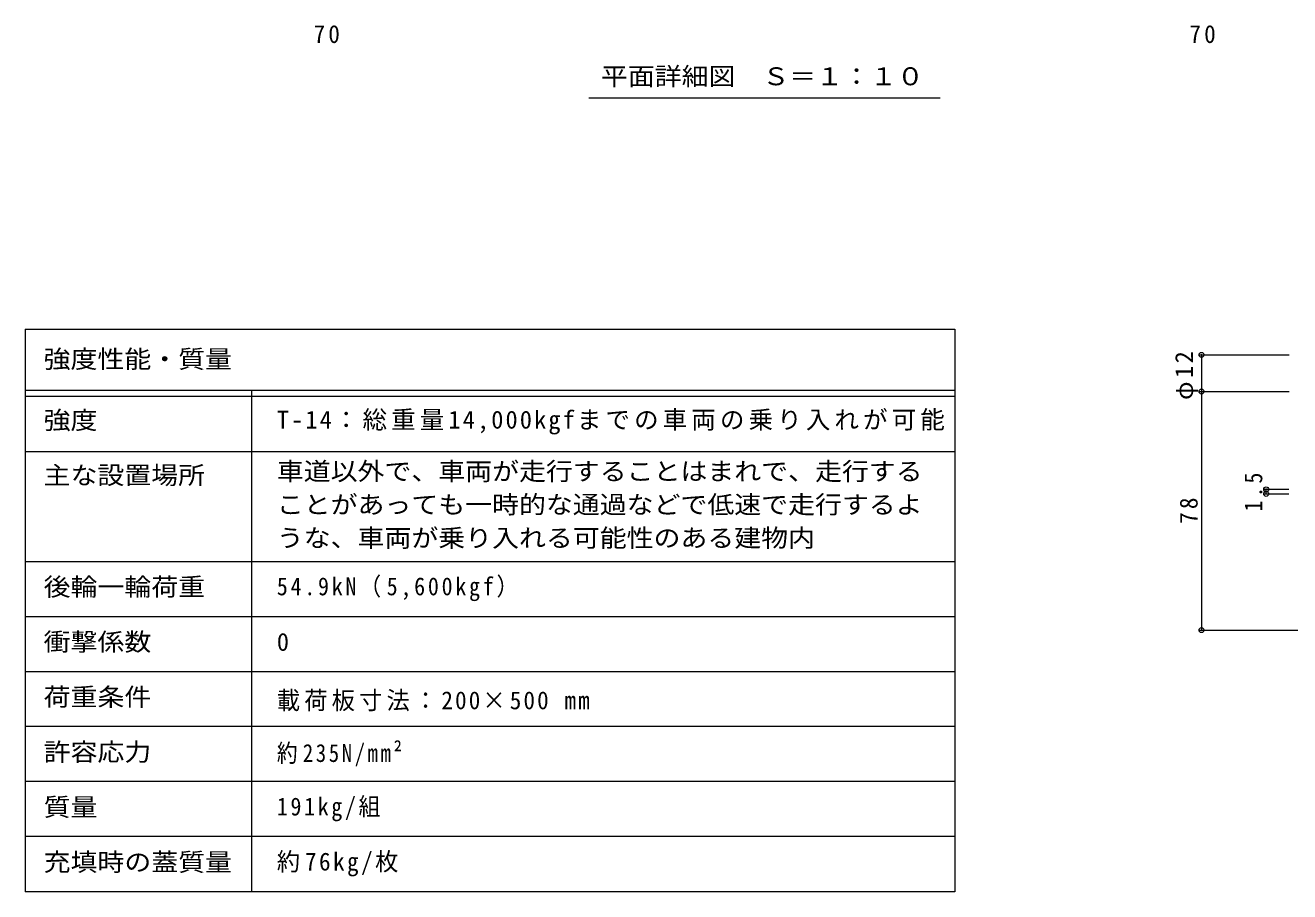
# Model space of a CAD drawing. Units: millimetres at full size, with parts at other scales. Extents: x -524 to 546, y -392 to 372.
# Drawn here: x -524 to -110.5, y -333.3 to -50 of the extents above; entities that cross this region are included whole.
import ezdxf
from ezdxf.enums import TextEntityAlignment as Align

# ---------------------------------------------------------------- set-up
doc = ezdxf.new("R2010")
doc.units = ezdxf.units.MM
doc.header["$LTSCALE"] = 2
doc.header["$PDMODE"] = 32
doc.header["$PDSIZE"] = 1.6
for name, color, linetype, lineweight in [('0-4_その他', 7, 'Continuous', 9), ('0-F', 7, 'Continuous', 9), ('D-F', 7, 'Continuous', 9), ('F-5_F-5ﾚｲﾔ', 7, 'Continuous', 9), ('F-F_F-Fﾚｲﾔ', 2, 'Continuous', 9)]:
    doc.layers.add(name, color=color, linetype=linetype, lineweight=lineweight)
doc.styles.add('ＭＳ ゴシック', font='')
doc.styles.get('ＭＳ ゴシック').set_extended_font_data('MS Gothic')

msp = doc.modelspace()

# ---------------------------------------------------------------- linework, layer by layer
at = {"layer": '0-4_その他'}
msp.add_line((-224.77, -73.889), (-339.77, -73.889), dxfattribs=at)
at = {"layer": 'D-F'}
for p, q in [((-139.93, -157.79), (-110.716, -157.79)), ((-139.33, -157.79), (-139.33, -247.79)), ((-139.93, -169.79), (-110.716, -169.79)), ((-118.784, -201.748), (-110.789, -201.748)), ((-118.184, -203.248), (-118.184, -201.748)), ((-118.784, -203.248), (-110.789, -203.248)), ((-139.93, -247.79), (-22.789, -247.79))]:
    msp.add_line(p, q, dxfattribs=at)
for p in [(-139.33, -157.79), (-139.33, -169.79), (-118.184, -201.748), (-118.184, -203.248), (-139.33, -247.79)]:
    msp.add_point(p, dxfattribs=at)
at = {"layer": 'F-5_F-5ﾚｲﾔ'}
for p, q in [((-220.021, -149.335), (-220.021, -333.335)), ((-524.021, -189.335), (-220.021, -189.335)), ((-524.021, -225.335), (-220.021, -225.335))]:
    msp.add_line(p, q, dxfattribs=at)
at = {"layer": 'F-F_F-Fﾚｲﾔ', "color": 7}
for p, q in [((-524.021, -149.335), (-220.021, -149.335)), ((-524.021, -149.335), (-524.021, -333.335)), ((-524.021, -169.335), (-220.021, -169.335)), ((-450.021, -169.335), (-450.021, -333.335)), ((-524.021, -171.335), (-220.021, -171.335)), ((-524.021, -189.335), (-220.021, -189.335)), ((-524.021, -225.335), (-220.021, -225.335)), ((-524.021, -243.335), (-220.021, -243.335)), ((-524.021, -261.335), (-220.021, -261.335)), ((-220.021, -279.335), (-524.021, -279.335)), ((-220.021, -297.335), (-524.021, -297.335)), ((-220.021, -315.335), (-524.021, -315.335)), ((-220.021, -333.335), (-524.021, -333.335))]:
    msp.add_line(p, q, dxfattribs=at)

# ---------------------------------------------------------------- texts
at = {"layer": '0-4_その他', "color": 2, "style": 'ＭＳ ゴシック', "width": 1.1}
msp.add_text('平面詳細図\u3000Ｓ＝１：１０', height=5.865, dxfattribs=at).set_placement((-335.77, -71.389), align=Align.BOTTOM_LEFT)
at = {"layer": '0-F', "color": 2, "char_height": 5.865, "attachment_point": 7, "style": 'ＭＳ ゴシック'}
for insert in [(-429.74, -55.907), (-143.3, -55.907)]:
    msp.add_mtext('\\T1.27;\\W0.95;70', dxfattribs=dict(at, insert=insert))
at = {"layer": 'D-F', "color": 2, "char_height": 5.865, "attachment_point": 7, "rotation": 90, "style": 'ＭＳ ゴシック'}
for s, insert in [('\\T1.19;φ12', (-140.53, -172.54)), ('\\T1.27;\\W0.9;1.5', (-119.384, -208.998)), ('\\T1.27;\\W0.95;78', (-140.53, -213.04))]:
    msp.add_mtext(s, dxfattribs=dict(at, insert=insert))
at = {"layer": 'F-F_F-Fﾚｲﾔ', "style": 'ＭＳ ゴシック', "width": 1.1}
for s, p in [('強度性能・質量', (-518.021, -163.849)), ('強度', (-518.021, -183.835)), ('主な設置場所', (-518.021, -201.835)), ('車道以外で、車両が走行することはまれで、走行する', (-441.754, -200.549)), ('ことがあっても一時的な通過などで低速で走行するよ', (-441.754, -211.446)), ('うな、車両が乗り入れる可能性のある建物内', (-441.754, -222.343)), ('後輪一輪荷重', (-518.021, -238.335)), ('衝撃係数', (-518.021, -256.335)), ('荷重条件', (-518.021, -274.335)), ('許容応力', (-518.021, -292.335)), ('質量', (-518.021, -310.335)), ('充填時の蓋質量', (-518.021, -328.335))]:
    msp.add_text(s, height=5.865, dxfattribs=at).set_placement(p, align=Align.BOTTOM_LEFT)
at = {"layer": 'F-F_F-Fﾚｲﾔ', "style": 'ＭＳ ゴシック'}
msp.add_text('0', height=5.865, dxfattribs=at).set_placement((-441.754, -256.335), align=Align.BOTTOM_LEFT)
at = {"layer": 'F-F_F-Fﾚｲﾔ', "char_height": 5.865, "attachment_point": 7, "style": 'ＭＳ ゴシック'}
for s, insert in [('\\T1.17;T-14：総重量14,000kgfまでの車両の乗り入れが可能', (-441.754, -183.835)), ('\\T1.25;\\W0.9;54.9kN（5,600kgf）', (-441.754, -238.335)), ('\\T1.18;\\W0.95;載荷板寸法：200×500\\~mm', (-441.754, -274.335)), ('\\T1.25;\\W0.85;約235N/mm²', (-441.754, -292.335)), ('\\T1.24;\\W0.9;191kg/組', (-441.754, -310.335)), ('\\T1.21;\\W0.95;約76kg/枚', (-441.754, -328.335))]:
    msp.add_mtext(s, dxfattribs=dict(at, insert=insert))

doc.saveas('drawing.dxf')
